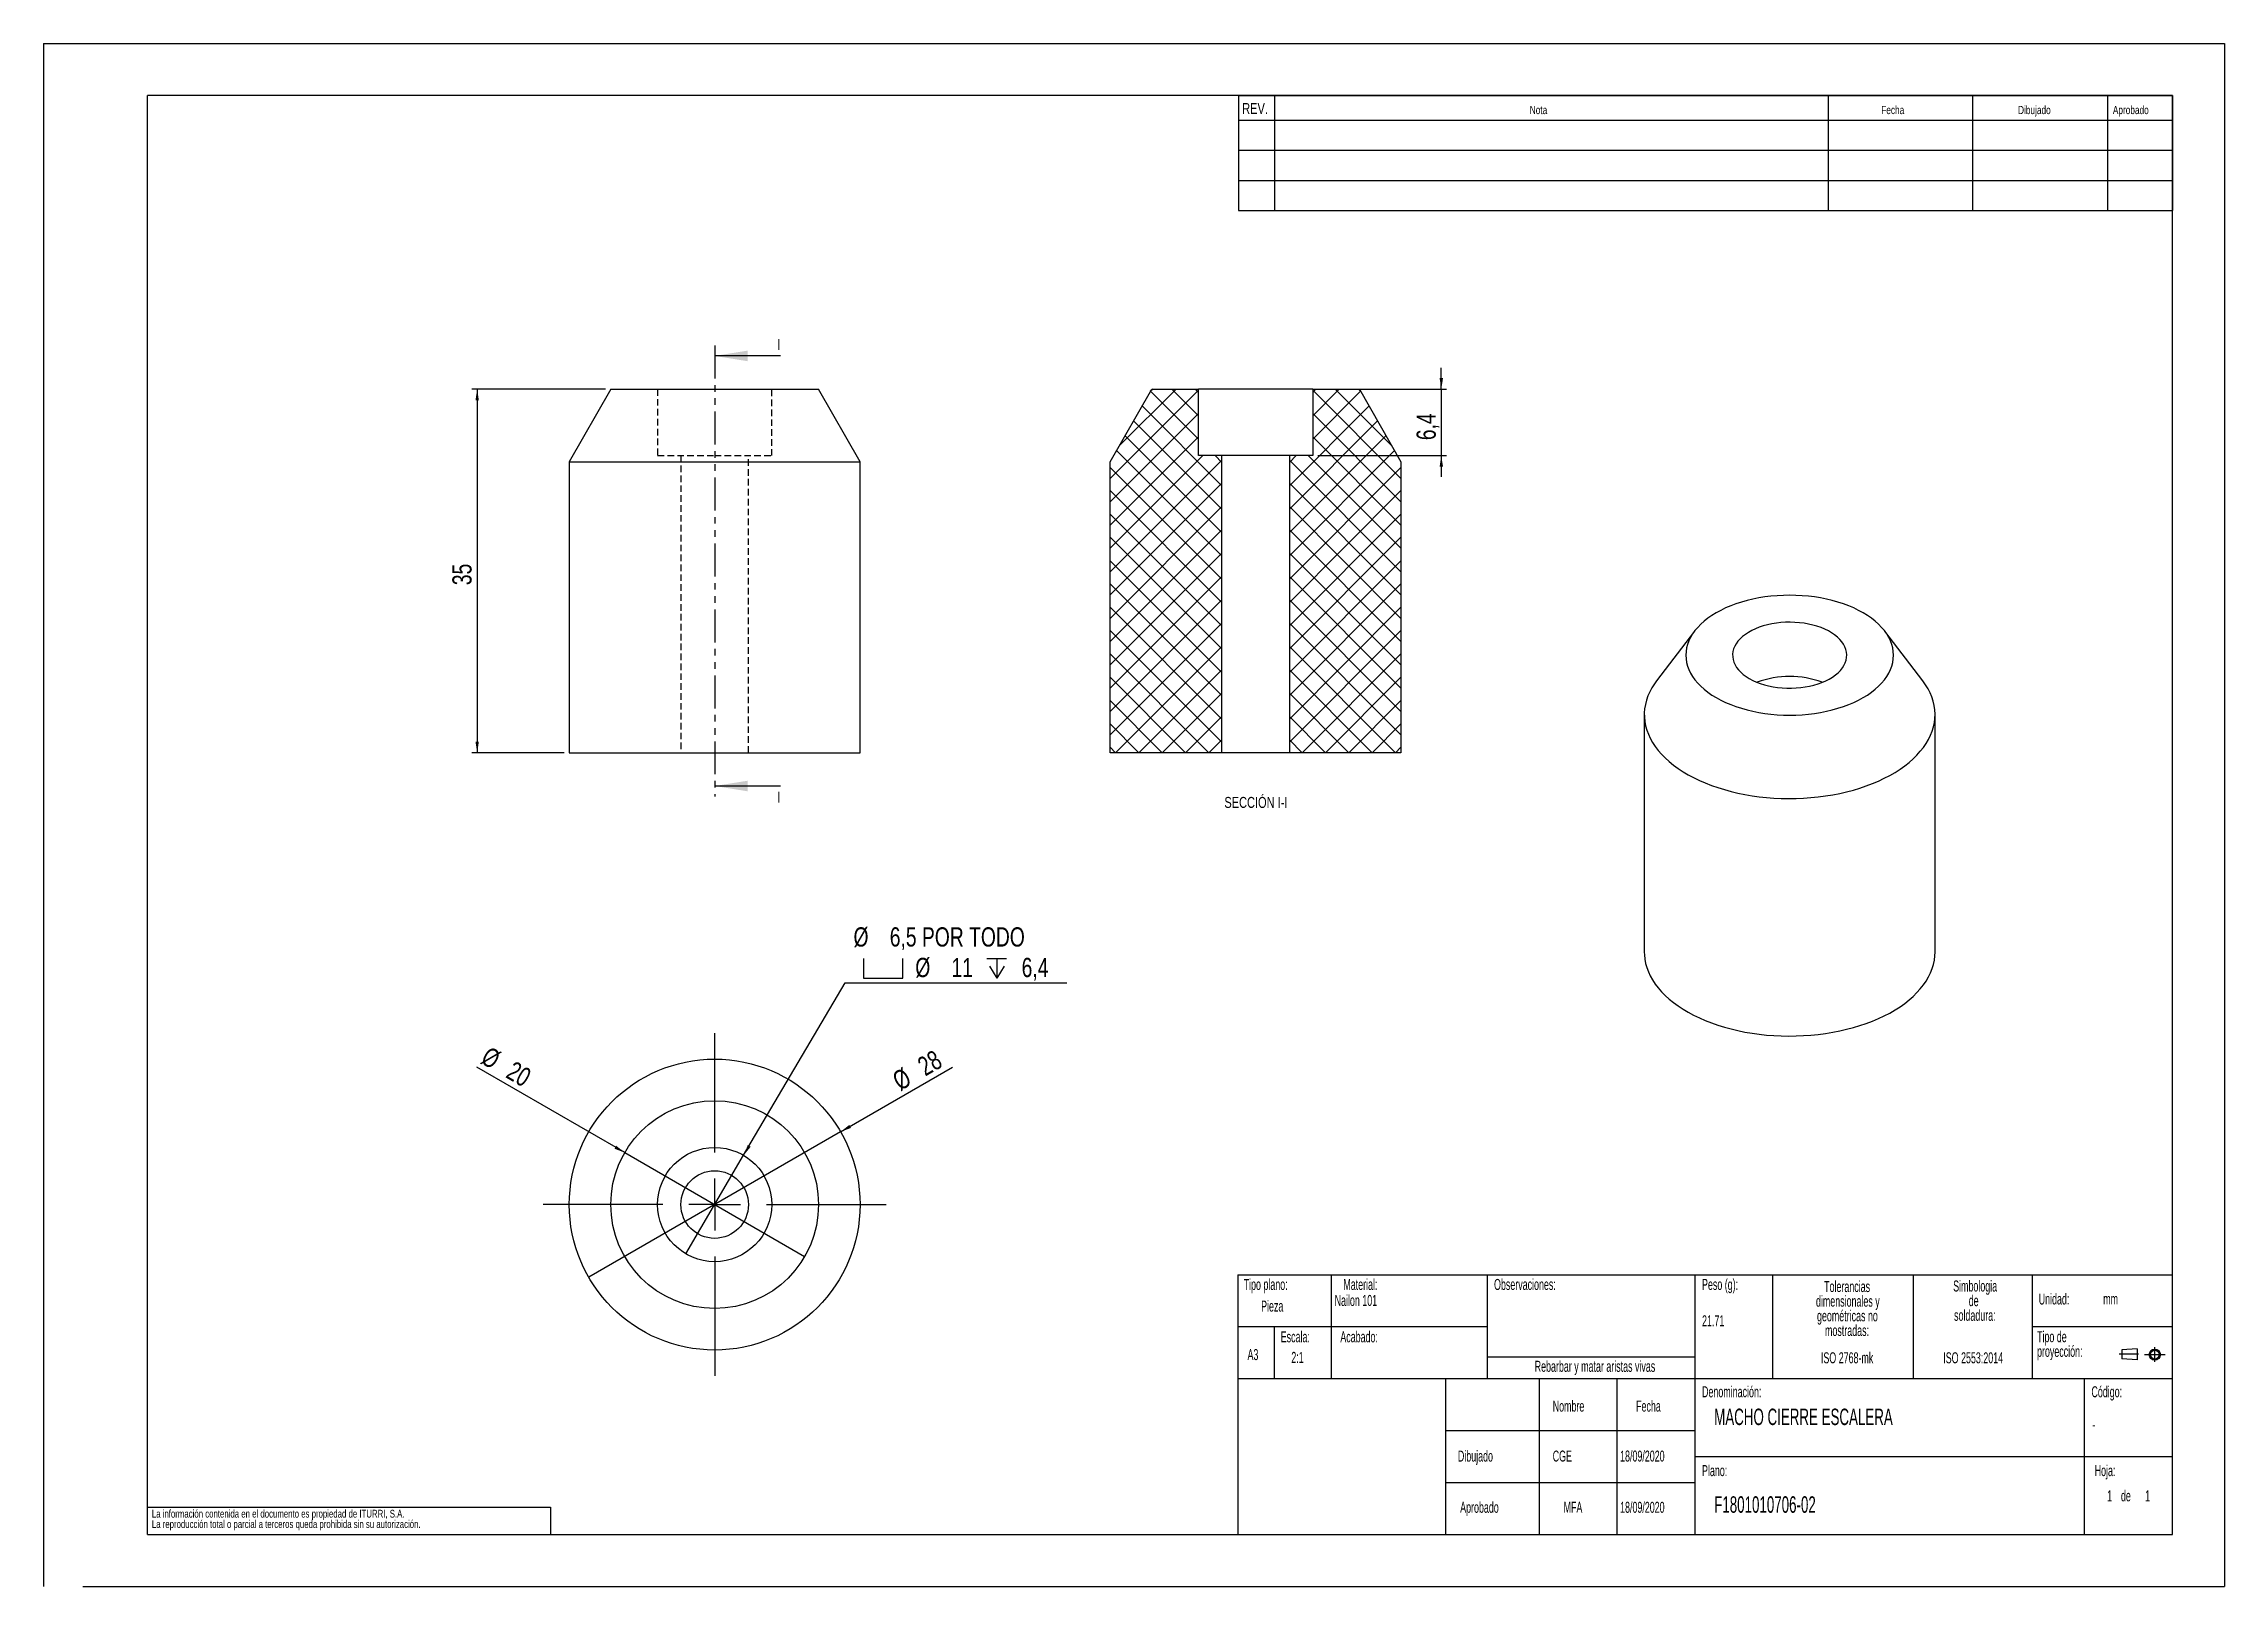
# Model space of a CAD drawing. Extents: x 0 to 1413, y 0 to 406.
# Drawn here: x 0 to 210, y 0 to 148.5 of the extents above.
import ezdxf

# ---------------------------------------------------------------- set-up
doc = ezdxf.new("R2010")
doc.units = 0
doc.header["$LTSCALE"] = 0.5
for name, pattern in [('SLD-CENTRADA-DOBLE', [12.7, 6.35, -1.27, 1.27, -1.27, 1.27, -1.27]), ('SLD-CENTRADA-TRAZOS-LARGOS', [19.05, 15.24, -1.27, 1.27, -1.27]), ('SLD-CONTINUA', [0]), ('SLD-DISCONTINUA', [1.905, 1.27, -0.635])]:
    doc.linetypes.add(name, pattern=pattern)
doc.layers.get('0').update_dxf_attribs({"linetype": 'CONTINUOUS'})
doc.layers.add('FORMATO', color=7, linetype='SLD-CONTINUA')
doc.layers.add('SLD-0', color=179, linetype='SLD-CONTINUA')
doc.styles.add('SLDTEXTSTYLE0', font='TXT', dxfattribs={"width": 0.605})
doc.styles.add('SLDTEXTSTYLE1', font='TXT', dxfattribs={"width": 0.75})
doc.dimstyles.new('SLDDIMSTYLE0', dxfattribs={"dimtxt": 1.852083, "dimasz": 1.058333, "dimexe": 0, "dimexo": 0.0625, "dimgap": 0.463021, "dimtad": 1, "dimdec": 1, "dimrnd": 1e-09, "dimzin": 12, "dimtxsty": 'SLDTEXTSTYLE1', "dimsah": 1, "dimcen": 0.09, "dimazin": 3, "dimtfac": 1, "dimtdec": 1, "dimtofl": 0, "dimtmove": 0, "dimatfit": 3, "dimtolj": 1, "dimtzin": 12})
doc.dimstyles.new('SLDDIMSTYLE1', dxfattribs={"dimtxt": 1.852083, "dimasz": 1.058333, "dimexe": 0, "dimexo": 0.0625, "dimgap": 0.463021, "dimtad": 1, "dimdec": 1, "dimrnd": 1e-09, "dimzin": 12, "dimtxsty": 'SLDTEXTSTYLE1', "dimblk1": 'NONE', "dimsah": 1, "dimcen": 0, "dimazin": 3, "dimtfac": 1, "dimtdec": 1, "dimtmove": 0, "dimatfit": 3, "dimtolj": 1, "dimtzin": 12})
doc.dimstyles.new('SLDDIMSTYLE2', dxfattribs={"dimtxt": 1.852083, "dimasz": 1.058333, "dimexe": 0, "dimexo": 0.0625, "dimgap": 0.463021, "dimtad": 0, "dimtih": 1, "dimtoh": 1, "dimdec": 1, "dimrnd": 1e-09, "dimzin": 12, "dimtxsty": 'SLDTEXTSTYLE1', "dimblk1": 'NONE', "dimsah": 1, "dimcen": 0, "dimazin": 3, "dimtfac": 1, "dimtdec": 1, "dimtmove": 0, "dimatfit": 3, "dimtolj": 1, "dimtzin": 12})
doc.dimstyles.new('SLDDIMSTYLE3', dxfattribs={"dimtxt": 1.852083, "dimasz": 1.058333, "dimexe": 0, "dimexo": 0.0625, "dimgap": 0.463021, "dimtad": 1, "dimdec": 1, "dimrnd": 1e-09, "dimzin": 12, "dimtxsty": 'SLDTEXTSTYLE1', "dimsah": 1, "dimcen": 0.09, "dimazin": 3, "dimtfac": 1, "dimtdec": 1, "dimtmove": 0, "dimatfit": 3, "dimtolj": 1, "dimtzin": 12})

# ---------------------------------------------------------------- blocks, each defined once
blk = doc.blocks.new('BLOQUE3')
at = {"color": 7, "linetype": 'SLD-CENTRADA-TRAZOS-LARGOS'}
for p, q in [((198.96, 65.03), (197.4, 65.03)), ((199.44, 65.01), (201.08, 65.01)), ((200.26, 64.42), (200.26, 65.6))]:
    blk.add_line(p, q, dxfattribs=at)
at = {"color": 7, "linetype": 'SLD-CONTINUA'}
for p, q in [((198.84, 65.47), (197.62, 65.38)), ((197.62, 65.38), (197.62, 64.67)), ((198.84, 65.47), (198.84, 64.58)), ((198.84, 64.58), (197.62, 64.67))]:
    blk.add_line(p, q, dxfattribs=at)
for radius in [0.446, 0.357]:
    blk.add_circle((200.26, 65.01), radius, dxfattribs=at)
blk = doc.blocks.new('SW_NOTE_0')
at = {"layer": 'SLD-0', "color": 0, "attachment_point": 2, "style": 'SLDTEXTSTYLE0'}
for s, insert, char_height in [('dimensionales y', (3.77, -0.05), 1.0583), ('Tolerancias', (3.7, 1.36), 1.0583), ('geométricas no', (3.73, -1.46), 1.0583), ('mostradas:', (3.69, -2.87), 1.058)]:
    blk.add_mtext(s, dxfattribs=dict(at, insert=insert, char_height=char_height))
blk = doc.blocks.new('SW_NOTE_0_1')
at = {"layer": 'SLD-0', "color": 0, "attachment_point": 1, "style": 'SLDTEXTSTYLE0'}
for s, insert, char_height in [('Tipo de', (0, 1.36), 1.058), ('proyección:', (0, -0.05), 1.0583)]:
    blk.add_mtext(s, dxfattribs=dict(at, insert=insert, char_height=char_height))
blk = doc.blocks.new('SW_NOTE_0_2')
at = {"layer": 'SLD-0', "color": 0, "char_height": 1.058, "attachment_point": 2, "style": 'SLDTEXTSTYLE0'}
for s, insert in [('Simbologia', (3.56, 1.36)), ('de', (3.42, -0.05)), ('soldadura:', (3.53, -1.46))]:
    blk.add_mtext(s, dxfattribs=dict(at, insert=insert))
blk = doc.blocks.new('SW_NOTE_0_3')
at = {"layer": 'SLD-0', "color": 0, "char_height": 0.75, "attachment_point": 1, "style": 'SLDTEXTSTYLE1'}
for s, insert in [('La información contenida en el documento es propiedad de ITURRI, S.A.', (0, 0.96)), ('La reproducción total o parcial a terceros queda prohibida sin su autorización.', (0, -0.04))]:
    blk.add_mtext(s, dxfattribs=dict(at, insert=insert))
blk = doc.blocks.new('SW_NOTE_0_4')
at = {"layer": 'SLD-0', "color": 0, "attachment_point": 2, "style": 'SLDTEXTSTYLE0'}
for s, insert, char_height in [('dimensionales y', (3.77, -0.05), 1.0583), ('Tolerancias', (3.7, 1.36), 1.0583), ('geométricas no', (3.73, -1.46), 1.0583), ('mostradas:', (3.69, -2.87), 1.058)]:
    blk.add_mtext(s, dxfattribs=dict(at, insert=insert, char_height=char_height))
blk = doc.blocks.new('SW_NOTE_0_5')
at = {"layer": 'SLD-0', "color": 0, "attachment_point": 1, "style": 'SLDTEXTSTYLE0'}
for s, insert, char_height in [('Tipo de', (0, 1.36), 1.058), ('proyección:', (0, -0.05), 1.0583)]:
    blk.add_mtext(s, dxfattribs=dict(at, insert=insert, char_height=char_height))
blk = doc.blocks.new('SW_NOTE_0_6')
at = {"layer": 'SLD-0', "color": 0, "char_height": 1.058, "attachment_point": 2, "style": 'SLDTEXTSTYLE0'}
for s, insert in [('Simbologia', (3.56, 1.36)), ('de', (3.42, -0.05)), ('soldadura:', (3.53, -1.46))]:
    blk.add_mtext(s, dxfattribs=dict(at, insert=insert))
blk = doc.blocks.new('SW_NOTE_0_7')
at = {"layer": 'SLD-0', "color": 0, "char_height": 0.75, "attachment_point": 1, "style": 'SLDTEXTSTYLE1'}
for s, insert in [('La información contenida en el documento es propiedad de ITURRI, S.A.', (0, 0.96)), ('La reproducción total o parcial a terceros queda prohibida sin su autorización.', (0, -0.04))]:
    blk.add_mtext(s, dxfattribs=dict(at, insert=insert))
blk = doc.blocks.new('_D')
at = {"layer": 'FORMATO', "color": 7}
for p, q in [((54.12, 115.24), (41.25, 115.24)), ((41.75, 115.24), (41.75, 80.24)), ((50.12, 80.24), (41.25, 80.24))]:
    blk.add_line(p, q, dxfattribs=at)
for points in [[(41.75, 115.24), (41.59, 114.18), (41.91, 114.18)], [(41.75, 80.24), (41.91, 81.3), (41.59, 81.3)]]:
    blk.add_solid(points, dxfattribs=at)
at = {"layer": 'FORMATO', "color": 7, "insert": (39.36, 96.37), "char_height": 1.852, "attachment_point": 1, "rotation": 90, "style": 'SLDTEXTSTYLE1'}
blk.add_mtext('35', dxfattribs=at)
blk = doc.blocks.new('_D_1')
at = {"layer": 'FORMATO', "color": 7}
for q in [(87.53, 49.97), (52.5, 29.75)]:
    blk.add_line((76.75, 43.75), q, dxfattribs=at)
blk.add_solid([(76.75, 43.75), (77.75, 44.13), (77.58, 44.42)], dxfattribs=at)
at = {"layer": 'FORMATO', "color": 7, "char_height": 1.852, "attachment_point": 1, "rotation": 30, "style": 'SLDTEXTSTYLE1'}
for s, insert in [('28', (83.97, 50.67)), ('%%c', (81.55, 49.27))]:
    blk.add_mtext(s, dxfattribs=dict(at, insert=insert))
blk = doc.blocks.new('_NONE')
blk = doc.blocks.new('SW_SYMBOL_HOLE_SPOT')
at = {"layer": 'FORMATO', "color": 0}
for p, q in [((0, 437.5), (0, 37.5)), ((0, 37.5), (800, 37.5)), ((800, 37.5), (800, 437.5))]:
    blk.add_line(p, q, dxfattribs=at)
blk = doc.blocks.new('SW_SYMBOL_HOLE_DEPTH')
at = {"layer": 'FORMATO', "color": 0}
for p, q in [((0, 437.5), (400, 437.5)), ((50, 277.5), (200, 37.5)), ((200, 437.5), (200, 37.5)), ((350, 277.5), (200, 37.5))]:
    blk.add_line(p, q, dxfattribs=at)
blk = doc.blocks.new('_D_2')
at = {"layer": 'FORMATO'}
for p, q in [((67.41, 41.49), (77.19, 58.11)), ((77.19, 58.11), (98.54, 58.11)), ((61.84, 32.01), (67.41, 41.49))]:
    blk.add_line(p, q, dxfattribs=at)
blk.add_solid([(67.41, 41.49), (68.09, 42.32), (67.81, 42.48)], dxfattribs=at)
at = {"layer": 'FORMATO', "xscale": 0.004731494140625, "yscale": 0.004731494140625, "zscale": 0.004731494140625}
for name, p in [('SW_SYMBOL_HOLE_SPOT', (78.94, 58.37)), ('SW_SYMBOL_HOLE_DEPTH', (90.84, 58.37))]:
    blk.add_blockref(name, p, dxfattribs=at)
at = {"layer": 'FORMATO', "attachment_point": 1, "style": 'SLDTEXTSTYLE1'}
for s, insert, char_height in [('%%c', (77.99, 63.44), 1.852), ('6,5 POR TODO', (81.48, 63.44), 1.8521), ('%%c', (83.94, 60.5), 1.852), ('11', (87.43, 60.5), 1.852), ('6,4', (94.18, 60.5), 1.852)]:
    blk.add_mtext(s, dxfattribs=dict(at, insert=insert, char_height=char_height))
blk = doc.blocks.new('_D_3')
at = {"layer": 'FORMATO', "color": 7}
for q in [(41.72, 49.97), (73.28, 31.75)]:
    blk.add_line((55.96, 41.75), q, dxfattribs=at)
blk.add_solid([(55.96, 41.75), (55.13, 42.42), (54.97, 42.13)], dxfattribs=at)
at = {"layer": 'FORMATO', "color": 7, "char_height": 1.852, "attachment_point": 1, "rotation": 330, "style": 'SLDTEXTSTYLE1'}
for s, insert in [('%%c', (42.91, 52.04)), ('20', (45.33, 50.64))]:
    blk.add_mtext(s, dxfattribs=dict(at, insert=insert))
blk = doc.blocks.new('SW_CENTERMARKSYMBOL_0')
at = {"layer": 'FORMATO', "color": 0}
for p, q in [((0, 5), (0, 16.5)), ((0, 0), (0, 2.5)), ((-5, 0), (-16.5, 0)), ((0, 0), (-2.5, 0)), ((0, 0), (0, -2.5)), ((0, 0), (2.5, 0)), ((5, 0), (16.5, 0)), ((0, -5), (0, -16.5))]:
    blk.add_line(p, q, dxfattribs=at)
blk = doc.blocks.new('_D_4')
at = {"layer": 'FORMATO', "color": 7}
for p, q in [((134.59, 115.24), (134.59, 117.28)), ((122.71, 115.24), (135.09, 115.24)), ((134.59, 115.24), (134.59, 108.84)), ((122.71, 108.84), (135.09, 108.84)), ((134.59, 108.84), (134.59, 106.81))]:
    blk.add_line(p, q, dxfattribs=at)
for points in [[(134.59, 115.24), (134.76, 116.3), (134.43, 116.3)], [(134.59, 108.84), (134.43, 107.78), (134.76, 107.78)]]:
    blk.add_solid(points, dxfattribs=at)
at = {"layer": 'FORMATO', "color": 7, "insert": (132.21, 110.33), "char_height": 1.852, "attachment_point": 1, "rotation": 90, "style": 'SLDTEXTSTYLE1'}
blk.add_mtext('6,4', dxfattribs=at)

msp = doc.modelspace()

# ---------------------------------------------------------------- linework, layer by layer
at = {"color": 7, "linetype": 'SLD-CONTINUA'}
for p, q in [((0, 148.5), (210, 148.5)), ((0, 148.5), (0, 0)), ((210, 148.5), (210, 0)), ((205, 143.5), (10, 143.5)), ((10, 5), (10, 143.5)), ((205, 5), (205, 143.5)), ((70.97, 118.44), (64.62, 118.44)), ((54.62, 115.24), (50.62, 108.24)), ((54.62, 115.24), (74.62, 115.24)), ((78.62, 108.24), (74.62, 115.24)), ((102.71, 108.24), (106.71, 115.24)), ((111.21, 115.15), (102.71, 106.65)), ((109.05, 115.24), (103.58, 109.77)), ((105.78, 113.62), (113.46, 105.94)), ((106.8, 115.24), (106.57, 115.01)), ((106.59, 115.05), (111.21, 110.44)), ((106.71, 115.24), (111.21, 115.24)), ((108.65, 115.24), (111.21, 112.68)), ((110.89, 115.24), (111.21, 114.93)), ((111.21, 108.84), (111.21, 115.24)), ((122.21, 115.24), (111.21, 115.24)), ((127.63, 113.62), (119.96, 105.94)), ((122.52, 115.24), (122.21, 114.93)), ((124.76, 115.24), (122.21, 112.68)), ((122.21, 115.24), (122.21, 108.84)), ((122.21, 115.24), (126.71, 115.24)), ((122.21, 115.15), (130.71, 106.65)), ((126.82, 115.05), (122.21, 110.44)), ((124.36, 115.24), (129.83, 109.77)), ((126.61, 115.24), (126.84, 115.01)), ((126.71, 115.24), (130.71, 108.24)), ((111.21, 112.91), (102.71, 104.41)), ((104.96, 112.19), (113.46, 103.7)), ((128.45, 112.19), (119.96, 103.7)), ((122.21, 112.91), (130.71, 104.41)), ((111.21, 110.66), (102.71, 102.16)), ((103.33, 109.33), (113.46, 99.21)), ((104.15, 110.76), (113.46, 101.45)), ((129.26, 110.76), (119.96, 101.45)), ((130.08, 109.33), (119.96, 99.21)), ((122.21, 110.66), (130.71, 102.16)), ((50.62, 108.24), (50.62, 80.24)), ((50.62, 108.24), (78.62, 108.24)), ((78.62, 80.24), (78.62, 108.24)), ((111.63, 108.84), (102.71, 99.92)), ((113.46, 108.42), (102.71, 97.67)), ((102.71, 80.24), (102.71, 108.24)), ((102.71, 107.71), (113.46, 96.96)), ((113.46, 108.84), (111.21, 108.84)), ((112.8, 108.84), (113.46, 108.19)), ((113.46, 80.24), (113.46, 108.84)), ((119.96, 108.84), (113.46, 108.84)), ((120.61, 108.84), (119.96, 108.19)), ((119.96, 108.84), (119.96, 80.24)), ((122.21, 108.84), (119.96, 108.84)), ((119.96, 108.42), (130.71, 97.67)), ((130.71, 107.71), (119.96, 96.96)), ((121.78, 108.84), (130.71, 99.92)), ((130.71, 108.24), (130.71, 80.24)), ((113.46, 106.18), (102.71, 95.43)), ((102.71, 105.47), (113.46, 94.72)), ((119.96, 106.18), (130.71, 95.43)), ((130.71, 105.47), (119.96, 94.72)), ((113.46, 103.93), (102.71, 93.18)), ((102.71, 103.22), (113.46, 92.47)), ((119.96, 103.93), (130.71, 93.18)), ((130.71, 103.22), (119.96, 92.47)), ((113.46, 101.69), (102.71, 90.94)), ((102.71, 100.98), (113.46, 90.23)), ((119.96, 101.69), (130.71, 90.94)), ((130.71, 100.98), (119.96, 90.23)), ((113.46, 99.44), (102.71, 88.69)), ((102.71, 98.73), (113.46, 87.98)), ((119.96, 99.44), (130.71, 88.69)), ((130.71, 98.73), (119.96, 87.98)), ((113.46, 97.2), (102.71, 86.45)), ((119.96, 97.2), (130.71, 86.45)), ((102.71, 96.49), (113.46, 85.74)), ((113.46, 94.95), (102.71, 84.2)), ((130.71, 96.49), (119.96, 85.74)), ((119.96, 94.95), (130.71, 84.2)), ((102.71, 94.24), (113.46, 83.49)), ((113.46, 92.71), (102.71, 81.96)), ((130.71, 94.24), (119.96, 83.49)), ((119.96, 92.71), (130.71, 81.96)), ((102.71, 92), (113.46, 81.25)), ((113.46, 90.46), (103.23, 80.24)), ((130.71, 92), (119.96, 81.25)), ((119.96, 90.46), (130.18, 80.24)), ((158.99, 91.96), (155.33, 87.18)), ((180.95, 87.18), (177.29, 91.96)), ((102.71, 89.75), (112.21, 80.24)), ((113.46, 88.22), (105.48, 80.24)), ((119.96, 88.22), (127.93, 80.24)), ((130.71, 89.75), (121.2, 80.24)), ((102.71, 87.51), (109.97, 80.24)), ((130.71, 87.51), (123.44, 80.24)), ((102.71, 85.26), (107.72, 80.24)), ((113.46, 85.97), (107.72, 80.24)), ((119.96, 85.97), (125.69, 80.24)), ((130.71, 85.26), (125.69, 80.24)), ((102.71, 83.02), (105.48, 80.24)), ((113.46, 83.73), (109.97, 80.24)), ((119.96, 83.73), (123.44, 80.24)), ((130.71, 83.02), (127.93, 80.24)), ((154.14, 83.92), (154.14, 61.05)), ((182.14, 61.05), (182.14, 83.92)), ((50.62, 80.24), (78.62, 80.24)), ((102.71, 80.77), (103.23, 80.24)), ((113.46, 80.24), (102.71, 80.24)), ((113.46, 81.48), (112.21, 80.24)), ((119.96, 80.24), (113.46, 80.24)), ((119.96, 81.48), (121.2, 80.24)), ((130.71, 80.24), (119.96, 80.24)), ((130.71, 80.77), (130.18, 80.24)), ((70.97, 77.04), (64.62, 77.04)), ((115, 30), (205, 30)), ((115, 30), (115, 5)), ((10, 5), (205, 5)), ((3.77, 0), (210, 0))]:
    msp.add_line(p, q, dxfattribs=at)
at = {"color": 7, "linetype": 'SLD-CENTRADA-DOBLE'}
msp.add_line((64.62, 119.44), (64.62, 76.04), dxfattribs=at)
at = {"color": 7, "linetype": 'SLD-DISCONTINUA'}
for p, q in [((59.12, 115.24), (59.12, 108.84)), ((70.12, 108.84), (70.12, 115.24)), ((59.12, 108.84), (64.62, 108.84)), ((61.37, 108.84), (61.37, 80.24)), ((64.62, 108.84), (70.12, 108.84)), ((67.87, 80.24), (67.87, 108.84))]:
    msp.add_line(p, q, dxfattribs=at)
at = {"color": 7, "linetype": 'SLD-CONTINUA', "flags": 128}
for points in [[(161.07, 93.71), (160.65, 93.46), (160.27, 93.19), (159.91, 92.91), (159.58, 92.62), (159.28, 92.31), (159.02, 92), (158.79, 91.68), (158.59, 91.35), (158.43, 91.01), (158.3, 90.67), (158.21, 90.33), (158.16, 89.98), (158.14, 89.63), (158.16, 89.28), (158.21, 88.94), (158.3, 88.59), (158.43, 88.25), (158.59, 87.91), (158.79, 87.58), (159.02, 87.26), (159.28, 86.95), (159.58, 86.65), (159.91, 86.35), (160.27, 86.07), (160.65, 85.8), (161.07, 85.55), (161.51, 85.31), (161.97, 85.09), (162.46, 84.88), (162.97, 84.69), (163.49, 84.52), (164.03, 84.37), (164.59, 84.23), (165.16, 84.12), (165.75, 84.03), (166.34, 83.95), (166.93, 83.9), (167.53, 83.87), (168.14, 83.86), (168.74, 83.87), (169.34, 83.9), (169.94, 83.95), (170.53, 84.03), (171.11, 84.12), (171.68, 84.23), (172.24, 84.37), (172.79, 84.52), (173.31, 84.69), (173.82, 84.88), (174.31, 85.09), (174.77, 85.31), (175.21, 85.55), (175.62, 85.8), (176.01, 86.07), (176.37, 86.35), (176.7, 86.65), (176.99, 86.95), (177.26, 87.26), (177.49, 87.58), (177.69, 87.91), (177.85, 88.25), (177.97, 88.59), (178.07, 88.94), (178.12, 89.28), (178.14, 89.63), (178.12, 89.98), (178.07, 90.33), (177.97, 90.67), (177.85, 91.01), (177.69, 91.35), (177.49, 91.68), (177.26, 92), (176.99, 92.31), (176.7, 92.62), (176.37, 92.91), (176.01, 93.19), (175.62, 93.46), (175.21, 93.71), (174.77, 93.95), (174.31, 94.18), (173.82, 94.38), (173.31, 94.57), (172.79, 94.74), (172.24, 94.9), (171.68, 95.03), (171.11, 95.14), (170.53, 95.24), (169.94, 95.31), (169.34, 95.36), (168.74, 95.39), (168.14, 95.4), (167.53, 95.39), (166.93, 95.36), (166.34, 95.31), (165.75, 95.24), (165.16, 95.14), (164.59, 95.03), (164.03, 94.9), (163.49, 94.74), (162.97, 94.57), (162.46, 94.38), (161.97, 94.18), (161.51, 93.95), (161.07, 93.71)], [(164.25, 87.39), (164.58, 87.21), (164.93, 87.05), (165.31, 86.91), (165.7, 86.79), (166.11, 86.68), (166.54, 86.59), (166.97, 86.53), (167.41, 86.48), (167.86, 86.46), (168.31, 86.46), (168.75, 86.48), (169.2, 86.52), (169.63, 86.58), (170.06, 86.66), (170.47, 86.76), (170.87, 86.88), (171.25, 87.01), (171.61, 87.17), (171.95, 87.34), (172.26, 87.53), (172.54, 87.73), (172.8, 87.94), (173.02, 88.17), (173.21, 88.4), (173.37, 88.64), (173.49, 88.89), (173.57, 89.15), (173.62, 89.41), (173.64, 89.66), (173.62, 89.92), (173.56, 90.18), (173.46, 90.43), (173.33, 90.68), (173.16, 90.92), (172.97, 91.15), (172.74, 91.38), (172.47, 91.59), (172.18, 91.78), (171.87, 91.97), (171.52, 92.13), (171.16, 92.29), (170.77, 92.42), (170.37, 92.53), (169.96, 92.63), (169.53, 92.7), (169.09, 92.76), (168.64, 92.79), (168.19, 92.81), (167.75, 92.8), (167.3, 92.77), (166.86, 92.72), (166.43, 92.65), (166.01, 92.56), (165.6, 92.45), (165.21, 92.32), (164.84, 92.17), (164.49, 92.01), (164.17, 91.83), (163.87, 91.64), (163.61, 91.43), (163.37, 91.21), (163.16, 90.98), (162.99, 90.74), (162.85, 90.5), (162.74, 90.24), (162.67, 89.99), (162.64, 89.73), (162.65, 89.47), (162.69, 89.21), (162.76, 88.96), (162.88, 88.71), (163.03, 88.46), (163.21, 88.23), (163.42, 88), (163.67, 87.78), (163.95, 87.58), (164.25, 87.39)], [(155.33, 87.18), (155.12, 86.89), (154.87, 86.5), (154.66, 86.11), (154.49, 85.71), (154.35, 85.3), (154.24, 84.89), (154.17, 84.48), (154.14, 84.07), (154.15, 83.66), (154.19, 83.25), (154.26, 82.84), (154.38, 82.43), (154.53, 82.02), (154.71, 81.63), (154.93, 81.23), (155.19, 80.85), (155.48, 80.47), (155.8, 80.1), (156.15, 79.74), (156.54, 79.39), (156.95, 79.06), (157.4, 78.73), (157.87, 78.42), (158.37, 78.13), (158.89, 77.85), (159.44, 77.58), (160.01, 77.34), (160.6, 77.1), (161.22, 76.89), (161.85, 76.7), (162.49, 76.52), (163.16, 76.36), (163.83, 76.23), (164.52, 76.11), (165.21, 76.01), (165.91, 75.94), (166.62, 75.88), (167.33, 75.85), (168.05, 75.83), (168.76, 75.84), (169.48, 75.87), (170.19, 75.92), (170.89, 75.99), (171.59, 76.08), (172.28, 76.2), (172.96, 76.33), (173.62, 76.48), (174.27, 76.65), (174.91, 76.84), (175.52, 77.05), (176.12, 77.28), (176.7, 77.52), (177.25, 77.78), (177.78, 78.06), (178.29, 78.35), (178.77, 78.66), (179.22, 78.98), (179.64, 79.31), (180.03, 79.65), (180.39, 80.01), (180.72, 80.38), (181.02, 80.75), (181.28, 81.14), (181.51, 81.53), (181.71, 81.92), (181.87, 82.33), (181.99, 82.73), (182.07, 83.14), (182.12, 83.55), (182.14, 83.97), (182.12, 84.38), (182.06, 84.79), (181.96, 85.2), (181.83, 85.61), (181.66, 86.01), (181.46, 86.4), (181.22, 86.79), (180.95, 87.17), (180.95, 87.18)], [(154.14, 61.05), (154.15, 60.79), (154.19, 60.38), (154.26, 59.97), (154.38, 59.56), (154.53, 59.16), (154.71, 58.76), (154.93, 58.37), (155.19, 57.98), (155.48, 57.61), (155.8, 57.24), (156.15, 56.88), (156.54, 56.53), (156.95, 56.19), (157.4, 55.87), (157.87, 55.56), (158.37, 55.27), (158.89, 54.98), (159.44, 54.72), (160.01, 54.47), (160.6, 54.24), (161.22, 54.03), (161.85, 53.83), (162.49, 53.66), (163.16, 53.5), (163.83, 53.36), (164.52, 53.25), (165.21, 53.15), (165.91, 53.07), (166.62, 53.02), (167.33, 52.98), (168.05, 52.97), (168.76, 52.98), (169.48, 53.01), (170.19, 53.06), (170.89, 53.13), (171.59, 53.22), (172.28, 53.33), (172.96, 53.46), (173.62, 53.62), (174.27, 53.79), (174.91, 53.98), (175.52, 54.19), (176.12, 54.41), (176.7, 54.66), (177.25, 54.92), (177.78, 55.19), (178.29, 55.49), (178.77, 55.79), (179.22, 56.11), (179.64, 56.45), (180.03, 56.79), (180.39, 57.15), (180.72, 57.51), (181.02, 57.89), (181.28, 58.27), (181.51, 58.66), (181.71, 59.06), (181.87, 59.46), (181.99, 59.87), (182.07, 60.28), (182.12, 60.69), (182.14, 61.05)]]:
    msp.add_lwpolyline(points, dxfattribs=at)
at = {"color": 7, "linetype": 'SLD-CONTINUA'}
for radius in [14, 10, 5.5, 3.25]:
    msp.add_circle((64.62, 36.75), radius, dxfattribs=at)
msp.add_arc((168.14, 78.73), 8.86, 69.3498, 110.6502, dxfattribs=at)
for points in [[(64.62, 118.44), (67.8, 117.93), (67.8, 118.95)], [(64.62, 77.04), (67.8, 76.53), (67.8, 77.55)]]:
    msp.add_solid(points, dxfattribs=at)
at = {"layer": 'FORMATO'}
for p, q in [((115.05, 143.5), (205, 143.5)), ((115.05, 143.5), (115.05, 132.43)), ((118.52, 143.5), (118.52, 132.43)), ((171.83, 143.5), (171.83, 132.43)), ((185.73, 143.5), (185.73, 132.43)), ((198.76, 143.5), (198.76, 132.43)), ((205, 143.5), (205, 132.43)), ((115.05, 141.13), (205, 141.13)), ((115.05, 138.23), (205, 138.23)), ((115.05, 135.33), (205, 135.33)), ((115.05, 132.43), (205, 132.43))]:
    msp.add_line(p, q, dxfattribs=at)
at = {"layer": 'SLD-0'}
for p, q in [((124, 30), (124, 20)), ((139, 30), (139, 20)), ((159, 30), (159, 20)), ((166.5, 30), (166.5, 20)), ((180.04, 30), (180.04, 20)), ((191.5, 30), (191.5, 20)), ((115, 25), (124, 25)), ((118.5, 25), (118.5, 20)), ((124, 25), (139, 25)), ((191.5, 25), (205, 25)), ((139, 22.08), (159, 22.08)), ((115, 20), (205, 20)), ((135, 20), (135, 5)), ((144, 20), (144, 5)), ((151.5, 20), (151.5, 5)), ((159, 20), (159, 5)), ((196.5, 20), (196.5, 5)), ((135, 15), (159, 15)), ((159, 12.5), (196.5, 12.5)), ((196.5, 12.5), (205, 12.5)), ((135, 10), (159, 10)), ((10, 7.62), (48.81, 7.62)), ((48.81, 7.62), (48.81, 5))]:
    msp.add_line(p, q, dxfattribs=at)

# ---------------------------------------------------------------- block references
at = {"color": 7, "linetype": 'CONTINUOUS', "xscale": 1.2, "yscale": 1.2, "zscale": 1.2}
msp.add_blockref('BLOQUE3', (-37.01, -55.7), dxfattribs=at)
msp.add_blockref('BLOQUE3', (-37.01, -55.7), dxfattribs=at)
at = {"layer": 'FORMATO', "color": 7}
msp.add_blockref('SW_CENTERMARKSYMBOL_0', (64.62, 36.75), dxfattribs=at)
at = {"layer": 'SLD-0'}
for name, p in [('SW_NOTE_0', (169.97, 28.03)), ('SW_NOTE_0_4', (169.97, 28.03)), ('SW_NOTE_0_2', (182.44, 28.08)), ('SW_NOTE_0_6', (182.44, 28.08)), ('SW_NOTE_0_1', (191.96, 23.2)), ('SW_NOTE_0_5', (191.96, 23.2)), ('SW_NOTE_0_3', (10.42, 6.41)), ('SW_NOTE_0_7', (10.42, 6.41))]:
    msp.add_blockref(name, p, dxfattribs=at)

# ---------------------------------------------------------------- texts
at = {"color": 7, "linetype": 'CONTINUOUS', "char_height": 1.06, "attachment_point": 1, "style": 'SLDTEXTSTYLE1'}
for insert in [(70.65, 120.08), (70.65, 76.5)]:
    msp.add_mtext('I', dxfattribs=dict(at, insert=insert))
at = {"layer": 'FORMATO', "style": 'SLDTEXTSTYLE1'}
for s, insert, char_height, attachment_point in [('REV.', (115.42, 142.78), 1.058, 1), ('Nota', (143.11, 142.51), 0.794, 1), ('Fecha', (176.96, 142.51), 0.794, 1), ('Dibujado', (190.13, 142.51), 0.794, 1), ('Aprobado', (199.26, 142.51), 0.794, 1), ('SECCIÓN I-I', (116.74, 75.99), 1.0583, 2)]:
    msp.add_mtext(s, dxfattribs=dict(at, insert=insert, char_height=char_height, attachment_point=attachment_point))
at = {"layer": 'SLD-0', "style": 'SLDTEXTSTYLE0'}
for s, insert, char_height, attachment_point in [('Tipo plano:', (115.56, 29.59), 1.0583, 1), ('Tipo plano:', (115.56, 29.59), 1.0583, 1), ('Material:', (125.16, 29.59), 1.058, 1), ('Material:', (125.16, 29.59), 1.058, 1), ('Observaciones:', (139.67, 29.59), 1.0583, 1), ('Observaciones:', (139.67, 29.59), 1.0583, 1), ('Peso (g):', (159.7, 29.59), 1.058, 1), ('Peso (g):', (159.7, 29.59), 1.058, 1), ('Pieza', (117.24, 27.51), 1.058, 1), ('Pieza', (117.24, 27.51), 1.058, 1), ('Nailon 101', (124.32, 28.05), 1.058, 1), ('Nailon 101', (124.32, 28.05), 1.058, 1), ('Unidad:', (192.12, 28.19), 1.058, 1), ('Unidad:', (192.12, 28.19), 1.058, 1), ('mm', (198.33, 28.19), 1.058, 1), ('mm', (198.33, 28.19), 1.058, 1), ('21.71', (159.7, 26.09), 1.058, 1), ('21.71', (159.7, 26.09), 1.058, 1), ('Escala:', (119.13, 24.55), 1.058, 1), ('Escala:', (119.13, 24.55), 1.058, 1), ('Acabado:', (124.87, 24.55), 1.058, 1), ('Acabado:', (124.87, 24.55), 1.058, 1), ('A3', (115.93, 22.84), 1.058, 1), ('A3', (115.93, 22.84), 1.058, 1), ('2:1', (120.15, 22.57), 1.058, 1), ('2:1', (120.15, 22.57), 1.058, 1), ('Rebarbar y matar aristas vivas', (149.39, 21.71), 1.0583, 2), ('Rebarbar y matar aristas vivas', (149.39, 21.71), 1.0583, 2), ('ISO 2768-mk', (173.67, 22.53), 1.0583, 2), ('ISO 2768-mk', (173.67, 22.53), 1.0583, 2), ('ISO 2553:2014', (185.81, 22.53), 1.0583, 2), ('ISO 2553:2014', (185.81, 22.53), 1.0583, 2), ('Denominación:', (159.7, 19.26), 1.0583, 1), ('Denominación:', (159.7, 19.26), 1.0583, 1), ('Código:', (197.2, 19.26), 1.058, 1), ('Código:', (197.2, 19.26), 1.058, 1), ('Nombre', (145.32, 17.88), 1.058, 1), ('Nombre', (145.32, 17.88), 1.058, 1), ('Fecha', (153.35, 17.88), 1.058, 1), ('Fecha', (153.35, 17.88), 1.058, 1), ('MACHO CIERRE ESCALERA', (160.87, 17.11), 1.5875, 1), ('MACHO CIERRE ESCALERA', (160.87, 17.11), 1.5875, 1), ('-', (197.29, 16.1), 1.06, 1), ('-', (197.29, 16.1), 1.06, 1), ('Dibujado', (136.19, 13.07), 1.058, 1), ('Dibujado', (136.19, 13.07), 1.058, 1), ('CGE', (145.32, 13.07), 1.058, 1), ('18/09/2020', (151.81, 13.07), 1.058, 1), ('Plano:', (159.7, 11.67), 1.058, 1), ('Plano:', (159.7, 11.67), 1.058, 1), ('Hoja:', (197.51, 11.67), 1.058, 1), ('Hoja:', (197.51, 11.67), 1.058, 1), ('F1801010706-02', (160.87, 8.67), 1.5875, 1), ('F1801010706-02', (160.87, 8.67), 1.5875, 1), ('1', (198.71, 9.24), 1.06, 1), ('1', (198.71, 9.24), 1.06, 1), ('1', (198.71, 9.24), 1.06, 1), ('1', (198.71, 9.24), 1.06, 1), ('de', (200.04, 9.24), 1.058, 1), ('de', (200.04, 9.24), 1.058, 1), ('de', (200.04, 9.24), 1.058, 1), ('de', (200.04, 9.24), 1.058, 1), ('1', (202.37, 9.24), 1.06, 1), ('1', (202.37, 9.24), 1.06, 1), ('1', (202.37, 9.24), 1.06, 1), ('1', (202.37, 9.24), 1.06, 1), ('Aprobado', (136.41, 8.14), 1.058, 1), ('Aprobado', (136.41, 8.14), 1.058, 1), ('MFA', (146.37, 8.14), 1.058, 1), ('18/09/2020', (151.81, 8.14), 1.058, 1)]:
    msp.add_mtext(s, dxfattribs=dict(at, insert=insert, char_height=char_height, attachment_point=attachment_point))

# ---------------------------------------------------------------- dimensions: what is measured, and where the dimension line sits
at = {"layer": 'FORMATO', "color": 7}
for base, p1, p2, dimstyle, picture, middle in [((134.59, 108.84), (122.21, 115.24), (122.21, 108.84), 'SLDDIMSTYLE3', '_D_4', (134.59, 112.04)), ((41.75, 80.24), (54.62, 115.24), (50.62, 80.24), 'SLDDIMSTYLE0', '_D', (41.75, 97.74))]:
    dim = msp.add_linear_dim(base=base, p1=p1, p2=p2, angle=90, dimstyle=dimstyle, dxfattribs=at)
    dim.commit()
    dim.dimension.update_dxf_attribs({"geometry": picture, "text_midpoint": middle, "dimtype": 160})
at = {"layer": 'FORMATO'}
dim = msp.add_diameter_dim_2p(p1=(61.84, 32.01), p2=(67.41, 41.49), text='<> POR TODO\\P{\\fGDT;v}%%c 11 {\\fGDT;x} 6.4\\P', dimstyle='SLDDIMSTYLE2', dxfattribs=at)
dim.commit()
dim.dimension.update_dxf_attribs({"geometry": '_D_2', "text_midpoint": (88.26, 61.05), "dimtype": 163})
at = {"layer": 'FORMATO', "color": 7}
for p1, p2, picture, middle in [((73.28, 31.75), (55.96, 41.75), '_D_3', (44.07, 48.61)), ((52.5, 29.75), (76.75, 43.75), '_D_1', (85.18, 48.61))]:
    dim = msp.add_diameter_dim_2p(p1=p1, p2=p2, dimstyle='SLDDIMSTYLE1', dxfattribs=at)
    dim.commit()
    dim.dimension.update_dxf_attribs({"geometry": picture, "text_midpoint": middle, "dimtype": 163})

doc.saveas('drawing.dxf')
